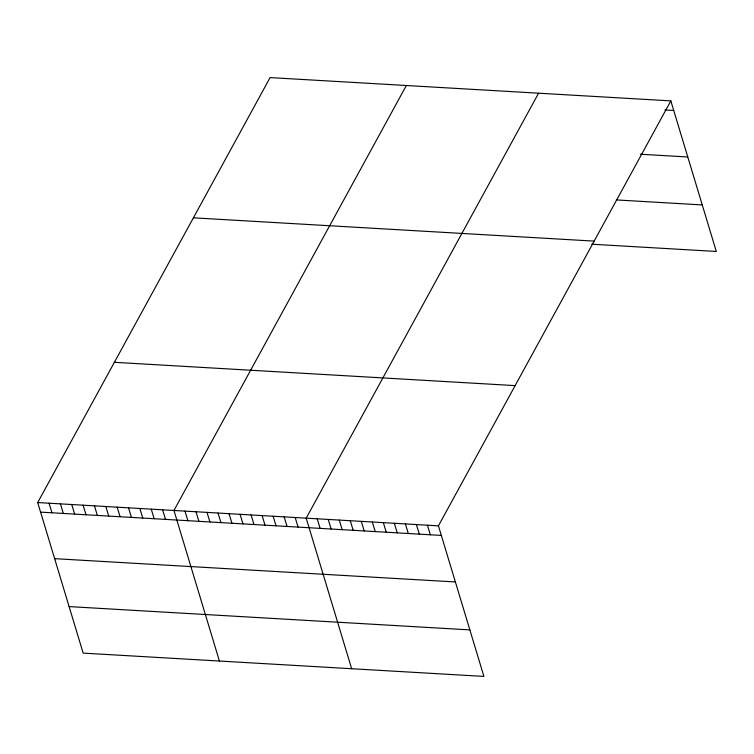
<?xml version="1.0" encoding="UTF-8"?>
<svg xmlns="http://www.w3.org/2000/svg" width="754" height="754" viewBox="0 0 754 754"><rect width="100%" height="100%" fill="white"/><g stroke="black" fill="none" stroke-linecap="round" stroke-linejoin="round"><path stroke-width="1.13" d="M670.843 100.885L438.442 525.849L483.908 676.413L83.157 653.115L37.7 502.55L270.092 77.587L670.843 100.885L716.3 251.45L591.767 244.211M406.349 85.504L173.957 510.467L219.414 661.041M538.592 93.194L306.199 518.158L351.656 668.732M664.915 109.952L673.737 110.461M640.391 154.231L687.78 156.992M616.291 199.923L702.257 204.928M193.401 217.821L594.152 241.12M114.391 362.306L515.133 385.614M37.7 502.55L438.442 525.849M40.593 512.126L441.335 535.425M54.637 558.657L455.388 581.956M69.114 606.593L469.855 629.892M427.424 525.208L430.317 534.784M416.406 524.567L419.299 534.143M405.388 523.926L408.272 533.502M394.361 523.285L397.254 532.861M383.343 522.645L386.237 532.22M372.325 522.004L375.209 531.589M361.298 521.363L364.191 530.948M350.28 520.722L353.174 530.307M339.262 520.081L342.156 529.666M328.244 519.44L331.129 529.025M317.217 518.799L320.111 528.384M295.182 517.517L298.075 527.103M284.154 516.876L287.048 526.462M273.137 516.236L276.03 525.821M262.119 515.595L265.012 525.18M251.101 514.954L253.985 524.539M240.074 514.313L242.967 523.898M229.056 513.672L231.949 523.257M218.038 513.031L220.931 522.616M207.011 512.39L209.904 521.975M195.993 511.749L198.886 521.334M184.975 511.108L187.869 520.694M162.6 509.808L165.494 519.393M151.243 509.148L154.136 518.733M139.886 508.488L142.779 518.073M128.538 507.828L131.432 517.404M117.181 507.169L120.075 516.744M105.824 506.509L108.717 516.085M94.476 505.849L97.36 515.425M83.119 505.189L86.013 514.765M71.762 504.53L74.655 514.105M60.405 503.87L63.298 513.446M49.057 503.21L51.951 512.786"/></g></svg>
